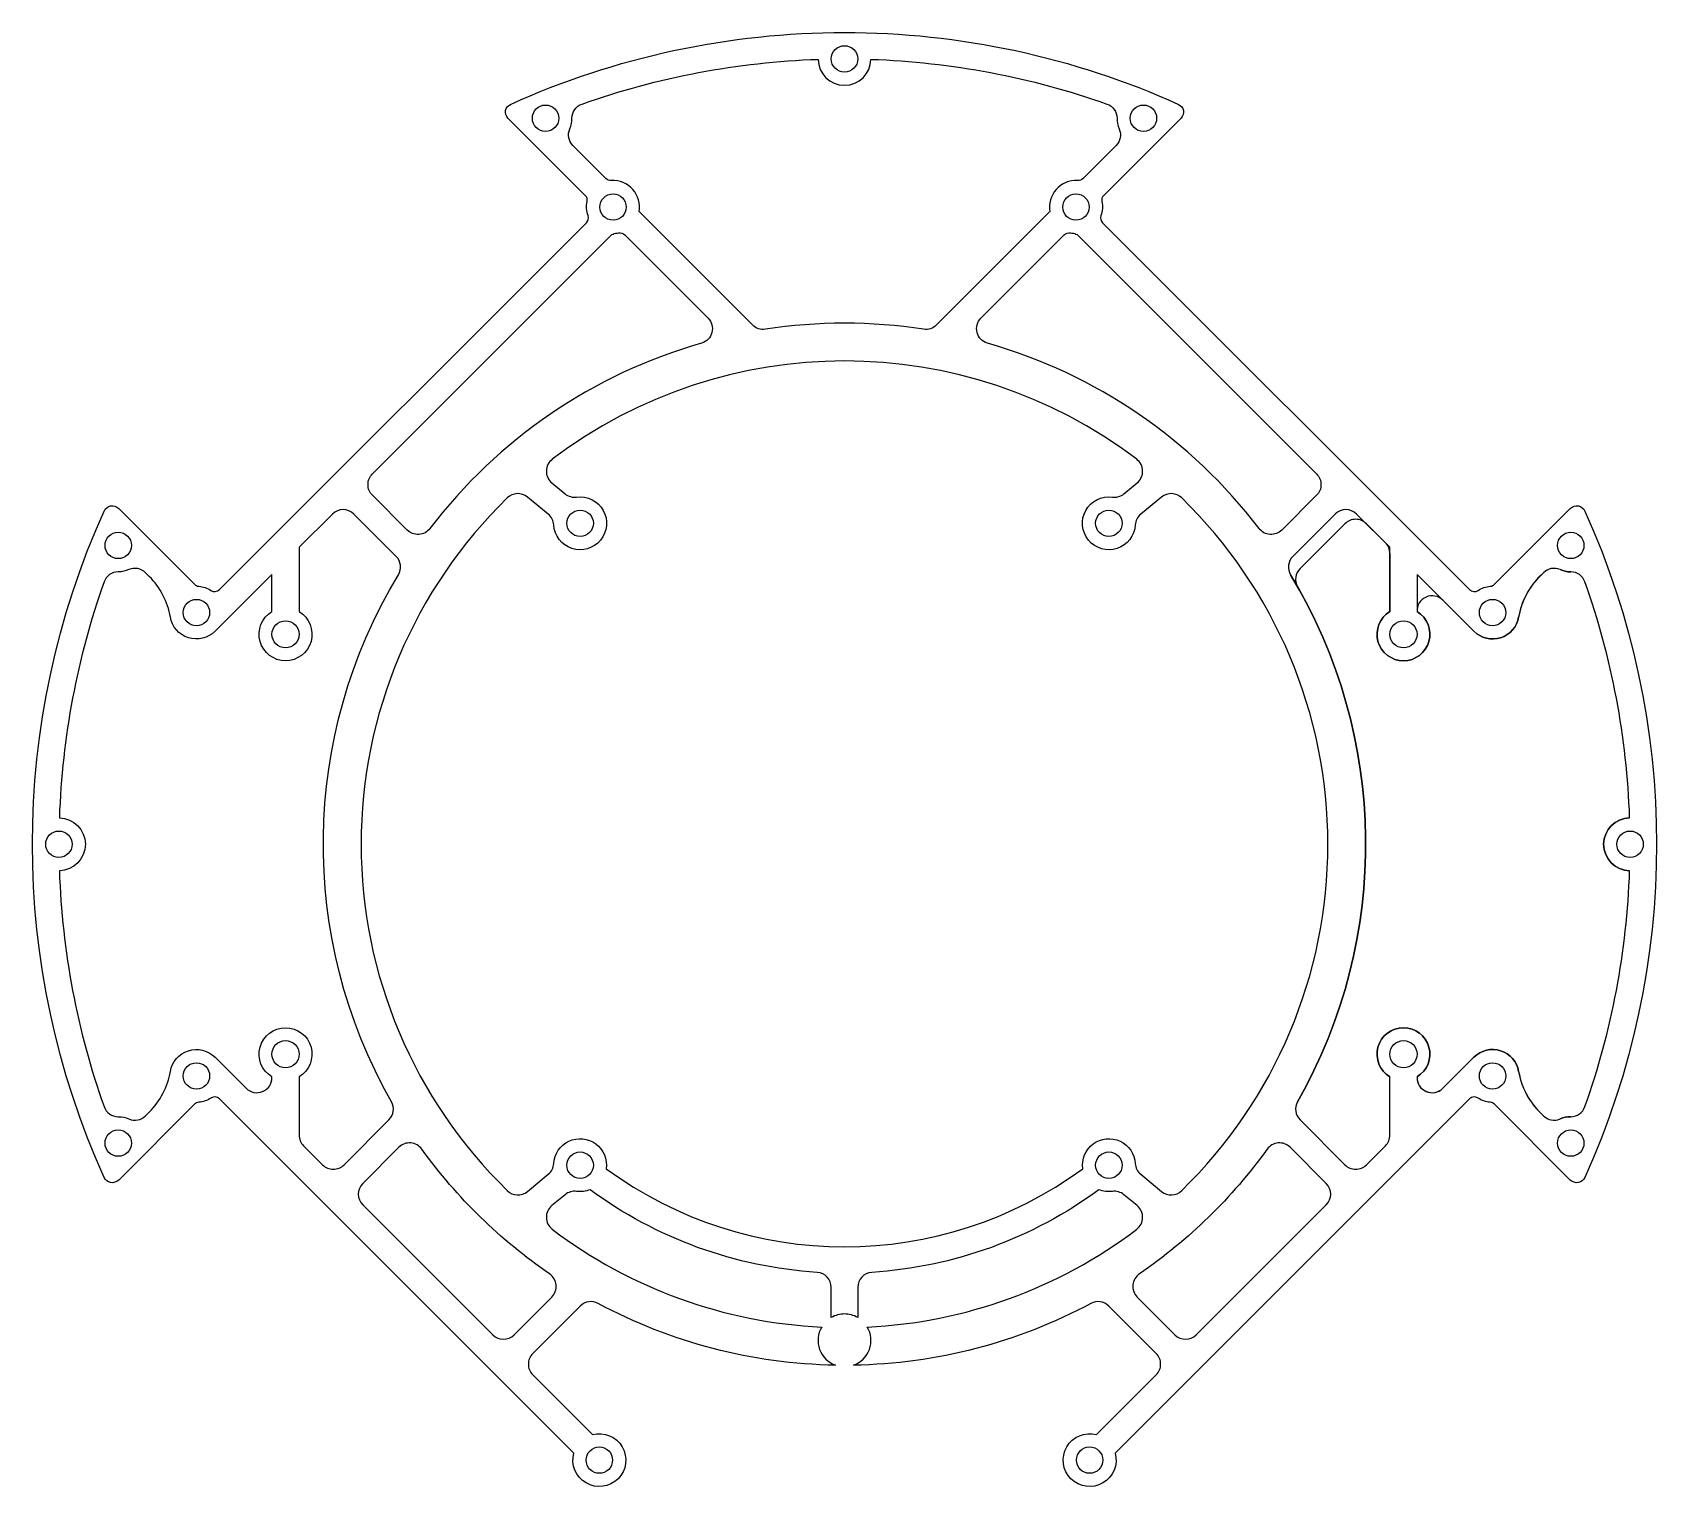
# Model space of a CAD drawing. Header units: millimetres. Extents: x -107 to 108, y -85 to 108.
import ezdxf

# ---------------------------------------------------------------- set-up
doc = ezdxf.new("R2010")
doc.units = ezdxf.units.MM
doc.layers.get('0').update_dxf_attribs({"linetype": 'CONTINUOUS'})

msp = doc.modelspace()

# ---------------------------------------------------------------- linework, layer by layer
for p, q in [((60.31064497900438, 36.50042145163518), (66.25642945070683, 42.446205923337686)), ((71.6142135623731, 39.91684893641763), (69.08485657545302, 42.446205923337686)), ((72.20000000000002, 38.50263537404453), (72.2, 30.80166620396077)), ((79.2142135623731, 32.316848936417685), (83.3249271081113, 28.20613539067949)), ((79.2142135623731, -32.31684893641764), (83.3249271081113, -28.206135390679453)), ((72.20000000000002, -38.5026353740445), (72.2, -30.801666203960735)), ((60.31064497900438, -36.50042145163514), (66.25642945070683, -42.44620592333766)), ((71.6142135623731, -39.916848936417594), (69.08485657545302, -42.44620592333766))]:
    msp.add_line(p, q)
for points in [[(-1.1921464482256283e-07, -62.200935114841215, 0.13165164754718972), (-1.7500000000000058, -62.66980298781276), (-1.7500000000000004, -58.6871017897372, 0.3956447484430904), (-3.622463704533101, -56.69117230868386, -0.14370389115517165), (-33.68363550229995, -45.7430208925005, -0.130029185209746), (-35.459364285678475, -45.96972397360985, 0.2080645479075926), (-36.99327266893123, -46.40856291586711), (-38.74411884770296, -47.850436239561475, 0.4841833589678608), (-38.68150123764471, -50.98766109631235, 0.15160386919447516), (-3.0182698550006015, -63.9287898301908, 0.4684726707172736), (-1.1978497403877508, -68.98960282454388, -0.11934547795948319), (-32.62501971114454, -60.79973873904628, 0.3308051188775289), (-34.98488599720527, -61.14783641073956), (-41.26984250598818, -67.43279285311297, 0.41421356392050973), (-41.26984251345977, -70.26121998533074), (-33.36020683538503, -78.17085566340545, -3.732050807569209), (-35.83508098278264, -80.6457289843132), (-82.754312375696, -33.72649759140052, 0.35508676478087114), (-83.88347737129803, -33.60978094158834, -0.123273391961753), (-85.48947719045948, -34.167224727908355, 0.1759367336782714), (-86.0460757830633, -34.427284065631426), (-96.08883871518734, -44.47004699775552, -0.5248581265799708), (-98.03167391021361, -44.11395369224506, -0.21463335352426896), (-98.03167494879098, 44.1139513842796, -0.5248581340871449), (-96.08883974217133, 44.4700447155534), (-86.04607578306323, 34.42728406563154, 0.17593673367824234), (-85.48947719045941, 34.16722472790845, -0.12327339196175244), (-83.88347737129797, 33.60978094158844, 0.35508676478086443), (-82.75431237569592, 33.72649759140064), (-34.16801497534165, 82.31279499175409, 0.28699893989291175), (-33.95371931416118, 83.24299974384382, -0.1360849636306935), (-34.06969636640892, 85.10994948114713, 0.25370880488173236), (-34.31381469816737, 85.93260972478548), (-44.551957795323645, 96.17074951275568, -0.5245108225637972), (-44.22071636162424, 97.98356109317484, -0.10638330118827706), (-0.0002158314569546018, 107.49999999994691, -5.019336209999702e-07), (7.105427357601002e-14, 107.50000000000001, -0.10638380880251201), (44.22071636155717, 97.98356109302581, -0.5245108225637828), (44.55195779532378, 96.1707495127556), (34.313814698167455, 85.93260972478546, 0.2537088048817331), (34.06969636640902, 85.10994948114711, -0.13608496363069475), (33.953719314161276, 83.2429997438438, 0.28699893989293424), (34.168014975341734, 82.31279499175406), (82.754312375696, 33.72649759140058, 0.35508676478087037), (83.88347737129803, 33.60978094158839, -0.12327339196175312), (85.48947719045948, 34.16722472790841, 0.1759367336782705), (86.0460757830633, 34.42728406563148), (96.08883974217142, 44.47004471555334, -0.5248581340871433), (98.03167494879102, 44.11395138427956, -0.21463335352426907), (98.03167391021361, -44.11395369224513, -0.5248581265799708), (96.08883871518736, -44.47004699775553), (86.0460757830633, -34.42728406563148, 0.17593673367824095), (85.48947719045948, -34.16722472790838, -0.12327339196175255), (83.88347737129804, -33.609780941588376, 0.35508676478086987), (82.75431237569599, -33.72649759140059), (35.83508098278263, -80.64572898431321, -3.732050807569239), (33.360206835385014, -78.17085566340546), (41.26984251345974, -70.26121998533077, 0.41421356392051245), (41.269842505988166, -67.432792853113), (34.984885997205254, -61.147836410739586, 0.33080511887754144), (32.62501971114452, -60.79973873904633, -0.1193454779594833), (1.1978497403876918, -68.98960282454385, 0.4684726707172753), (3.0182698550006264, -63.92878983019082, 0.15160386919447502), (38.68150123764468, -50.987661096312365, 0.4841833589678636), (38.74411884770296, -47.850436239561496), (36.993272668931226, -46.40856291586714, 0.20806454790759296), (35.45936428567843, -45.96972397360957, -0.13002918520974635), (33.683635502300085, -45.74302089250025, -0.1437038911551728), (3.622463704533124, -56.69117230868367, 0.39564474844309183), (1.7499999999999982, -58.6871017897372), (1.7500000000000018, -62.66980298781276, 0.1316516648730347)], [(27.158462037432347, 83.72700122316998), (12.19412181882904, 68.76266100456648, -0.23884683095765272), (10.476248873347542, 68.2000612274838, 0.07635746442902933), (-10.47624887334738, 68.20006122748381, -0.2388468309576613), (-12.194121818828947, 68.76266100456648), (-27.15846203743223, 83.72700122316999, -0.01682478648080887), (-27.199814238502505, 83.77123414244659, 0.48395367369238185), (-30.840228387966114, 87.8801662420654, -0.21342265076283337), (-31.602980043948897, 88.17151075965326), (-35.952627025890735, 92.52116560872491, -0.30896033091761393), (-36.370069057641665, 94.73851741889612, 0.10348296346882473), (-36.07546961371634, 96.1413287538849, -0.3174103077712309), (-34.74361635790894, 98.02489005561144, -0.07689260632110659), (-3.499504294536364, 103.94109590403977, 0.9833095245552482), (3.4995042945363863, 103.94109590403978, -0.07689260632110659), (34.74361635790896, 98.02489005561144, -0.31741030777123486), (36.075469613716436, 96.14132875388489, 0.10348296346882402), (36.37006905764177, 94.73851741889611, -0.3089603309176186), (35.95262702589085, 92.52116560872487), (31.602980043949003, 88.17151075965326, -0.21342265076283998), (30.84022838796621, 87.88016624206537, 0.4839536736923842), (27.199814238502587, 83.77123414244656, -0.016824786480530568)], [(-62.494668421474984, 49.03639407731562), (-30.9172614527472, 80.61380104604319, -0.17384758597082914), (-30.306892203281954, 80.90200419144055, 0.027901520082045956), (-29.921115190339258, 80.96136567277021, -0.25370863604434185), (-29.09845550539408, 80.7172472228259), (-18.06970114348997, 69.68849286092174, -0.5719666556953148), (-18.935072046040307, 66.35106019122917, 0.16185383932524997), (-54.88970202787747, 41.81053399778189, -0.45416098790002785), (-57.894921422423224, 41.60821995351769), (-62.494668421474984, 46.20796695256941, -0.41421356237309875)], [(30.91726145274729, 80.61380104604316), (62.49466842147506, 49.03639407731557, -0.41421356237310053), (62.494668421475055, 46.20796695256936), (57.894921422423295, 41.60821995351766, -0.4541609879000328), (54.88970202787755, 41.810533997781846, 0.16185383932524997), (18.93507204604042, 66.35106019122917, -0.5719666556953157), (18.06970114349007, 69.68849286092173), (29.098455505394163, 80.7172472228259, -0.25370863604434674), (29.921115190339357, 80.96136567277021, 0.027901520082044957), (30.30689220328204, 80.90200419144053, -0.17384758597083944)], [(35.459364285678475, 45.96972397360987, 0.20806454790759085), (36.99327266893123, 46.40856291586712), (38.74411884770299, 47.850436239561525, 0.48418335896786036), (38.68150123764471, 50.98766109631241, 0.3363969711883462), (-38.68150123764466, 50.98766109631242, 0.48418335896785636), (-38.74411884770292, 47.850436239561546), (-36.993272668931155, 46.40856291586716, 0.20806454790759088), (-35.459364285678404, 45.9697239736099, -2.5395651292954042), (-38.493421628879105, 42.285511485437624, 0.2080645479075959), (-39.21824805394501, 43.706807091207494), (-41.97147612662561, 45.97417138635624, 0.3823454542605443), (-44.637822566773366, 45.863546729048004, 0.42216923390788985), (-44.637822566773465, -45.863546729047954, 0.3823454542605537), (-41.97147612662569, -45.9741713863562), (-39.21824805394506, -43.706807091207445, 0.20806454790759712), (-38.49342162887901, -42.285511485437574, -1.0388716860383496), (-31.53306877173445, -42.979987352412564, 0.32749116764389347), (31.533068771734282, -42.979987352412564, -1.0388716860383436), (38.493421628879176, -42.285511485437596, 0.208064547907595), (39.218248053945075, -43.70680709120747), (41.97147612662569, -45.97417138635622, 0.38234545426055966), (44.637822566773465, -45.86354672904798, 0.42216923390788996), (44.637822566773465, 45.863546729047975, 0.3823454542605462), (41.97147612662568, 45.97417138635622), (39.21824805394507, 43.706807091207466, 0.2080645479075906), (38.49342162887916, 42.28551148543761, -2.5395651292954122)], [(-92.5211730967829, 35.95263326583367, 0.3089603309176114), (-94.73852480564958, 36.37007583568945, -0.1034829634688255), (-96.14133621213145, 36.07547673219709, 0.31741030777124), (-98.0248978370709, 34.74362393349057, 0.07689261770236609), (-103.94110576923072, 3.499504460574822, -0.9833122969260772), (-103.9411057692308, -3.499504460574681, 0.07689261770236609), (-98.02489783707094, -34.74362393349051, 0.31741030777123364), (-96.14133621213153, -36.07547673219698, -0.10348296346882438), (-94.73852480564969, -36.370075835689335, 0.30896033091761343), (-92.52117309678297, -35.952633265833555), (-92.03360327545333, -35.46506408971564, 0.15501629299404934), (-89.24921164653813, -30.088079868207224, -0.6082879328695068), (-83.32492710811094, -28.20613539067903), (-79.21421356237309, -32.3168489364176, 0.6681786379192984), (-75.79999999999997, -30.902635374044493), (-75.8, -30.80166620396068, -3.6120367799781814), (-72.19999999999999, -30.80166620396069), (-72.2, -38.50263537404445, 0.19891236737965662), (-71.6142135623731, -39.91684893641754), (-69.08485657545302, -42.44620592333761, 0.41421356237310053), (-66.25642945070683, -42.44620592333761), (-60.310644979004365, -36.5004214516351, 0.33758265974490576), (-59.98613015694046, -34.09786401937002, -0.27145133467310223), (-59.061863406637976, 35.674871167594844, 0.34497709543175337), (-59.35958788851263, 38.12313895130123), (-64.96954215562793, 43.73309321841652, 0.41421356237309415), (-67.79796928037412, 43.73309321841651), (-72.19999999999993, 39.33106249879073), (-72.19999999999993, 30.801666203960785, -3.6120367799781876), (-75.79999999999995, 30.801666203960796), (-75.79999999999995, 35.731062498790735), (-83.32492710811123, 28.20613539067951, -0.6082879328695087), (-89.24921164653755, 30.088079868207437, 0.1550162929940443), (-92.03360327545326, 35.46506408971575)], [(59.98613015694046, -34.0978640193701, 0.3375826597448982), (60.31064497900438, -36.50042145163514), (66.25642945070683, -42.44620592333766, 0.41421356237309875), (69.08485657545302, -42.44620592333766), (71.6142135623731, -39.916848936417594, 0.19891236737965626), (72.20000000000002, -38.5026353740445), (72.20000000000002, -30.801666203960735, -3.6120367799781907), (75.8, -30.801666203960735), (75.8, -30.90263537404455, 0.6681786379193034), (79.2142135623731, -32.31684893641764), (83.3249271081113, -28.206135390679457, -0.6082879328695096), (89.24921164653762, -30.088079868207387, 0.15501629299404435), (92.03360327545333, -35.4650640897157), (92.52117309678296, -35.9526332658336, 0.30896033091761566), (94.73852480564966, -36.370075835689384, -0.10348296346882505), (96.14133621213153, -36.075476732197025, 0.3174103077712372), (98.02489783707097, -34.74362393349053, 0.07689261770236609), (103.94110576923077, -3.499504460574698, -0.9833122969260755), (103.94110576923083, 3.4995044605746988, 0.07689261770236609), (98.02489783707094, 34.743623933490575, 0.31741030777123197), (96.14133621213153, 36.07547673219706, -0.10348296346882471), (94.73852480564969, 36.370075835689406, 0.3089603309176088), (92.52117309678297, 35.952633265833605), (92.03360327545333, 35.465064089715696, 0.1550162929940451), (89.24921164653762, 30.08807986820738, -0.6082879328695089), (83.3249271081113, 28.206135390679457), (75.8, 35.73106249879069), (75.8, 30.801666203960743, -3.612036779978197), (72.2, 30.801666203960743), (72.2, 39.33106249879067), (67.79796928037419, 43.73309321841647, 0.4142135623730932), (64.969542155628, 43.73309321841647), (59.35958788851268, 38.123138951301186, 0.3449770954317587), (59.06186340663805, 35.674871167594766, -0.27145133467310234)], [(-63.78155571655391, -44.9210796574905, 0.4142135623730932), (-63.78155571655391, -47.749506782236686), (-46.57620721963874, -64.95485527915177, 0.41416988527394766), (-43.747991005563506, -64.95506615837296), (-38.75221178487155, -59.96077670915024, 0.46926532286989103), (-39.03477179277341, -56.89715926981732, -0.08632445405297759), (-55.95465315520965, -40.37421122658675, 0.46199910425305174), (-58.990740697913786, -40.13026463885032)], [(43.747991005563506, -64.95506615837299, 0.4141698852739467), (46.57620721963874, -64.95485527915181), (63.78155571655391, -47.749506782236736, 0.4142135623730932), (63.78155571655391, -44.92107965749055), (58.990740697913786, -40.13026463885035, 0.4619991042530552), (55.95465315520963, -40.37421122658682, -0.08632445405297748), (39.03477179277339, -56.89715926981733, 0.46926532286988876), (38.752211784871534, -59.96077670915025)], [(-33.690836129801916, -82.7899738372939), (-33.69271837264209, -82.78809159445373, -2629.7067768868505)]]:
    msp.add_lwpolyline(points, format="xyb", close=True)
for centre, radius in [((-2.309263891220327e-14, 104.00000000000006), 1.7499999999999716), ((-39.575468585487286, 96.1440115906727), 1.749999999999998), ((39.575468585487386, 96.14401159067268), 1.749999999999998), ((-30.645473564306496, 84.38558893448425), 1.749999999999998), ((30.645473564306585, 84.38558893448423), 1.749999999999998), ((-34.999999999999936, 42.50000000000003), 1.7500000000000027), ((35, 42.5), 1.7500000000000027), ((-96.14401819954274, 39.57547570461901), 1.750000000000007), ((96.14401819954281, 39.575475704618945), 1.750000000000007), ((-85.79980084226413, 30.681009124832443), 1.750000000000007), ((85.7998008422642, 30.681009124832386), 1.750000000000007), ((-73.99999999999994, 27.80000000000005), 1.7999999999999972), ((74, 27.800000000000004), 1.800000000000006), ((-104.00000000000003, 7.054577680372266e-14), 1.750000000000003), ((104.00000000000006, 0), 1.7500000000001459), ((-73.99999999999999, -27.799999999999955), 1.7999999999999972), ((74, -27.800000000000004), 1.7999999999999972), ((-85.7998008422642, -30.68100912483233), 1.750000000000007), ((85.7998008422642, -30.681009124832386), 1.750000000000007), ((-96.14401819954281, -39.57547570461888), 1.750000000000007), ((96.14401819954281, -39.575475704618945), 1.750000000000007), ((-34.99999999999999, -42.49999999999997), 1.7500000000000027), ((35, -42.5), 1.7500000000000027), ((32.454340742029125, -81.55159620667526), 1.749999999999998)]:
    msp.add_circle(centre, radius)
for centre, radius, start, end in [((67.67064301307994, 41.031992360964615), 1.9999999999999836, 44.99999999999986, 135.0000000000007), ((70.19999999999999, 38.50263537404452), 2.0000000000000284, 0, 45), ((3.832148322292937e-14, -1.299720577996335e-29), 69.00000102818007, -29.61516160324422, 31.13304639149305), ((61.72485854137746, 35.0862078892621), 1.9999999999999742, 135, 209.61516160324493), ((99.1046710873188, 28.393996277850224), 10.000000000000016, 127.87948909958857, 170.246578407618), ((93.93538572342537, 34.53841876773051), 1.9999999999999682, 66.3236651979261, 134.9999620896012), ((96.14401819954281, 39.57547570461898), 3.500000000001568, 246.32366519792626, 269.9560952644537), ((96.13980364789539, 34.07547731938412), 2.0000000000013642, 19.51619608299819, 89.95609526442146), ((0, 3.594347042223944e-14), 104.00000000000003, 1.928314355169961, 19.516196082985807), ((77.8, 30.902635374044593), 2.0000000000000053, 44.99999999999971, 182.93908187102414), ((74, 27.80000000000004), 3.5000000000000018, -239.05027692114075, 59.050276921140735), ((85.7998008422642, 30.68100912483242), 3.500000000000009, 225.00000000000028, 350.2465784076183), ((104.00000000000006, 3.594347042223944e-14), 3.4999999999999982, 90.96415717758543, 180), ((104.00000000000006, 0), 3.500000000000014, 180, 269.03584282241457), ((3.832148322292937e-14, -1.299720577996335e-29), 104.00000000000004, 340.48380391701414, 358.07168564483004), ((74, -27.800000000000004), 3.5000000000000018, -59.050276921140764, 239.05027692114075), ((85.7998008422642, -30.681009124832386), 3.500000000000006, 9.753421592381692, 134.99999999999972), ((99.1046710873188, -28.39399627785019), 10.000000000000028, 189.75342159238204, 232.12051090041146), ((77.8, -30.902635374044557), 2.000000000000001, 177.06091812897586, 315.00000000000045), ((61.72485854137746, -35.08620788926206), 1.9999999999999771, 150.38483839675507, 225), ((93.93538572342537, -34.53841876773048), 1.9999999999999785, 225.0000379103988, 293.6763348020739), ((96.14401819954281, -39.575475704618945), 3.5000000000015676, 90.04390473554628, 113.67633480207373), ((96.13980364789539, -34.075477319384085), 2.0000000000013136, 270.0439047355785, 340.48380391700175), ((70.19999999999999, -38.50263537404449), 2.0000000000000213, 315, 360), ((67.67064301307994, -41.03199236096458), 1.9999999999999836, 224.99999999999943, 315)]:
    msp.add_arc(centre, radius, start, end)

doc.saveas('drawing.dxf')
